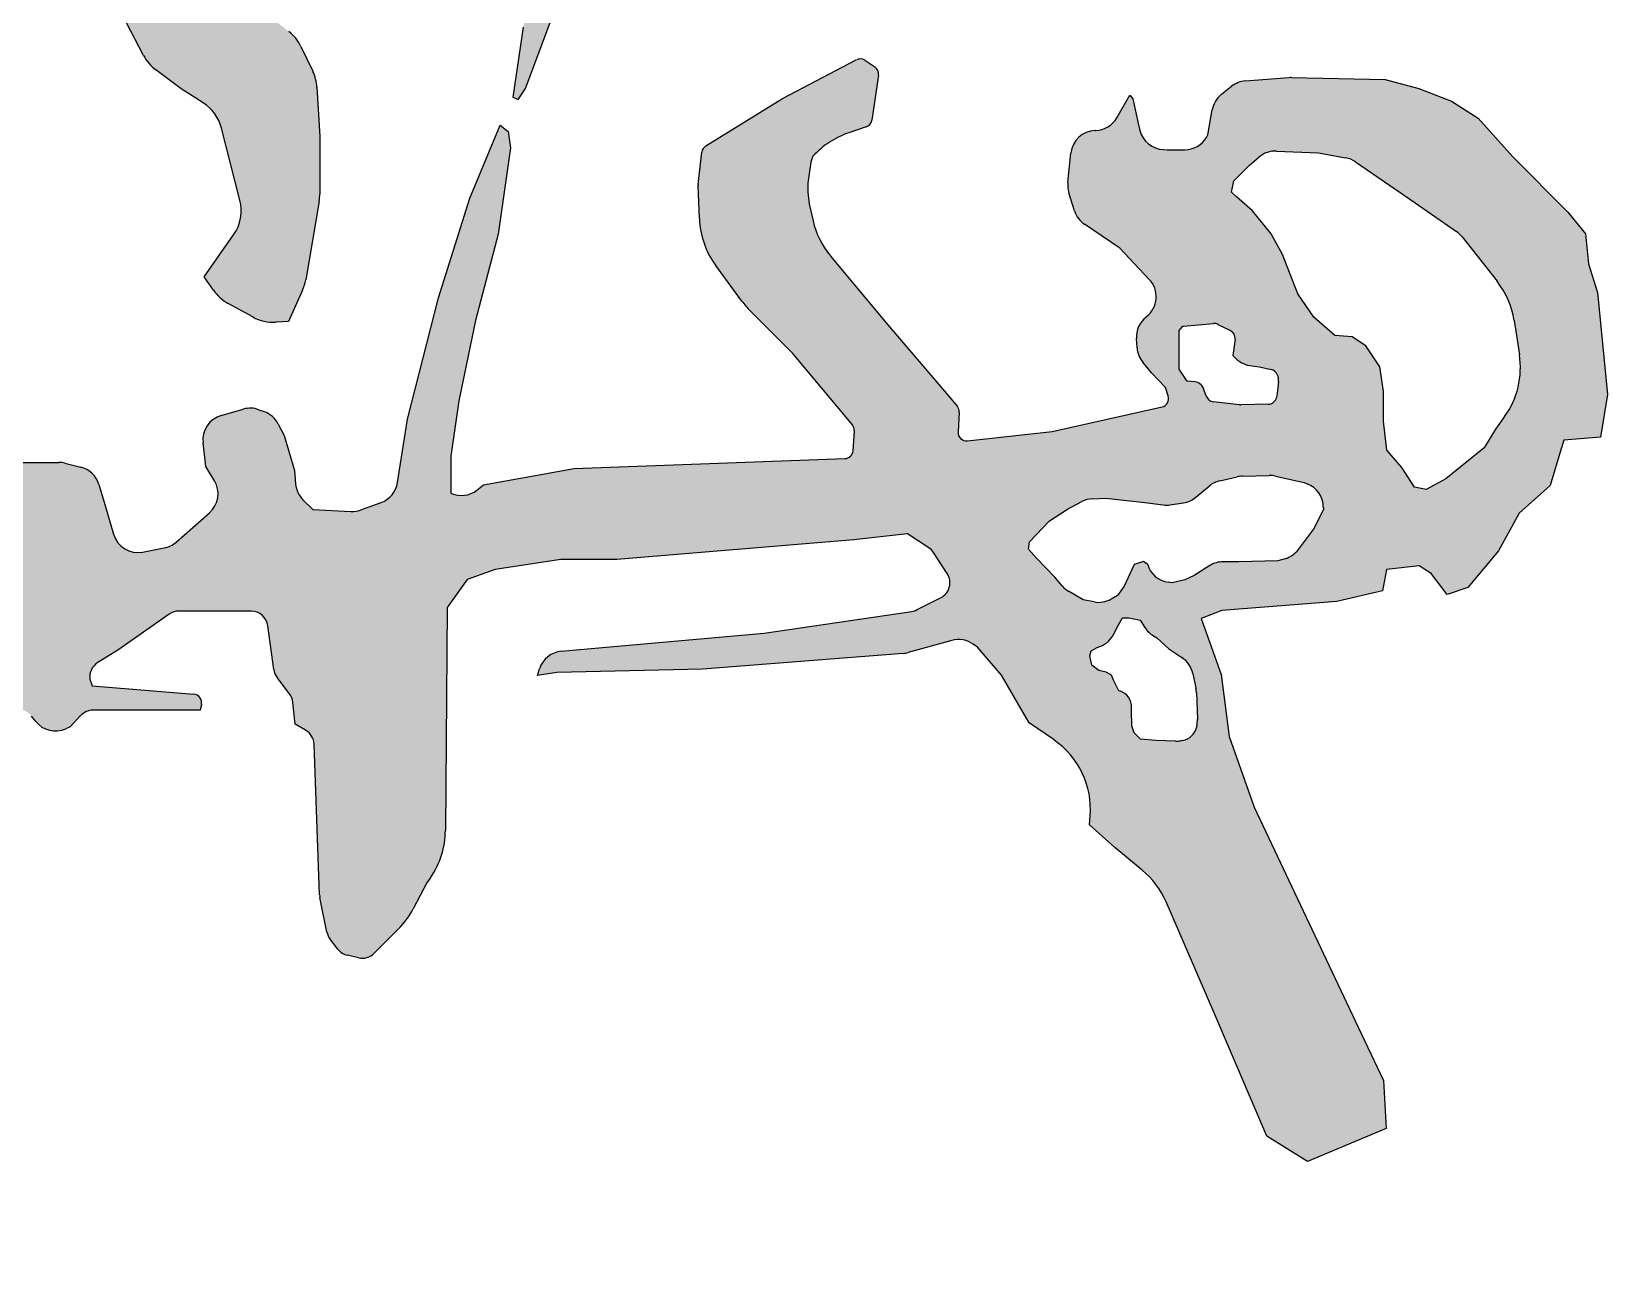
# Model space of a CAD drawing. Extents: x 1169373 to 1354985, y 649019 to 904199.
# Drawn here: x 1293236 to 1293632.9, y 812639.9 to 812951.9 of the extents above; entities that cross this region are included whole.
import ezdxf

# ---------------------------------------------------------------- set-up
doc = ezdxf.new("R2010")
doc.units = 0
doc.header["$LTSCALE"] = 1000
doc.header["$MEASUREMENT"] = 0
doc.layers.add('签名', color=7, linetype='Continuous')

msp = doc.modelspace()

# ---------------------------------------------------------------- hatches: boundary and pattern name
at = {"layer": '签名'}
h = msp.add_hatch(color=4, dxfattribs=at)
h.paths.add_polyline_path([(1293167.04, 813261.65), (1293180.58, 813259.83), (1293188.14, 813256.97), (1293194.39, 813253.59), (1293196.47, 813249.42), (1293197, 813244.48), (1293197.26, 813240.05), (1293197.26, 813239.01), (1293199.6, 813241.09), (1293202.99, 813246.3), (1293206.89, 813252.28), (1293205.33, 813259.05), (1293203.51, 813261.79, 0.161293), (1293192.97, 813270), (1293188.66, 813271.54), (1293171.99, 813276.49), (1293149.81, 813281.91, -0.055927), (1293145.37, 813283.54), (1293135.87, 813288.28, -0.036786), (1293133.19, 813289.88), (1293127.86, 813293.61, 0.116967), (1293118.75, 813297.22, 0.125161), (1293117.72, 813297.03), (1293112.24, 813294.52, 0.089225), (1293111.62, 813294.09, -0.045924), (1293111.92, 813294.34), (1293108.61, 813292.07, 0.195275), (1293107.73, 813290.74), (1293107.39, 813289.02, 0.293872), (1293108.23, 813286.88), (1293111.81, 813284.3), (1293115.46, 813283), (1293119.36, 813279.09), (1293120.69, 813269.79, 0.040442), (1293120.67, 813269.45, 0.74192), (1293124.56, 813268.27), (1293125.88, 813270.24), (1293131.61, 813272.06), (1293137.34, 813271.02), (1293141.77, 813267.9), (1293146.76, 813263.63, 0.146226), (1293147.87, 813263.14), (1293157.4, 813261.91)])
h.paths.add_polyline_path([(1293324.7, 813031.33, -0.224051), (1293328.66, 813023.18), (1293328.88, 813004.91, 0.252735), (1293333.77, 812996.09), (1293338.13, 812993.31), (1293342.3, 812993.72, 0.405395), (1293351.84, 813005.03), (1293351.11, 813015.51), (1293359.19, 813017.81), (1293361.5, 813018.97), (1293353.71, 813023.29), (1293352.27, 813029.06), (1293352.5, 813039.53, 0.116113), (1293351.49, 813044.29), (1293346.2, 813055.52, 0.062977), (1293344.77, 813057.77), (1293338.61, 813065.22, 0.230474), (1293330.14, 813069.06), (1293322.26, 813068.85), (1293319.75, 813068.19, 0.141943), (1293314.68, 813065.15), (1293307.85, 813057.82, 0.175293), (1293305.02, 813051.17), (1293304.94, 813049.82), (1293305.81, 813046.07), (1293306.39, 813046.07)])
h.paths.add_polyline_path([(1293307.91, 812937.89, 0.097987), (1293306.88, 812941.88), (1293303.88, 812948.13, 0.115547), (1293300.84, 812951.91), (1293289.5, 812960.76), (1293276.6, 812967), (1293270.46, 812967.11), (1293264.96, 812964.09), (1293259.97, 812954.11), (1293264.26, 812945.87, 0.112428), (1293267.31, 812942.28), (1293273.69, 812937.49), (1293279.29, 812933.93, -0.190711), (1293283.88, 812927.6), (1293288.53, 812909.45, -0.218827), (1293286.94, 812900.72), (1293279.52, 812890.13), (1293281.85, 812886.76, 0.115033), (1293285.42, 812883.52), (1293291.75, 812880.01, 0.14431), (1293297.61, 812878.7), (1293300.72, 812878.91), (1293304.31, 812886.79, 0.064737), (1293305.11, 812889.41), (1293308.47, 812909.19, 0.042109), (1293308.62, 812910.97), (1293308.62, 812925.44)])
h.paths.add_polyline_path([(1293208.71, 812684.93, 0.133698), (1293210.01, 812686.75), (1293212.31, 812692.9), (1293212.06, 812699.64), (1293212.06, 812702.21), (1293209.98, 812703.43), (1293205.33, 812703.67), (1293196.75, 812703.55), (1293192.8, 812703.93, -0.296761), (1293189.17, 812706.81), (1293188.3, 812709.43), (1293186.22, 812709.43), (1293184.28, 812706.44, -0.111035), (1293182.95, 812705.13), (1293180.21, 812703.43), (1293175.39, 812698.1, -0.159662), (1293173.09, 812696.78), (1293169.68, 812696.09), (1293161.1, 812696.82), (1293161.01, 812696.37), (1293160.81, 812692.26), (1293161.2, 812688.73), (1293164.14, 812685.6), (1293168.65, 812681.1), (1293171.2, 812681.29), (1293173.74, 812683.25), (1293175.9, 812682.47), (1293178.05, 812679.73), (1293178.84, 812675.42), (1293178.29, 812664.76, 0.22558), (1293179.68, 812661.39), (1293184.52, 812657.01), (1293186.68, 812657.4), (1293191.58, 812663.86), (1293197.3, 812669.01, 0.121444), (1293198.44, 812670.69), (1293201.17, 812678.05, -0.134274), (1293202.47, 812679.87)])
h = msp.add_hatch(color=4, dxfattribs=at)
h.paths.add_polyline_path([(1293404.86, 812921.55, -0.231178), (1293405.86, 812923.12), (1293425.18, 812935), (1293443.75, 812944.77, -0.274551), (1293445.91, 812944.66), (1293448.4, 812943, -0.290357), (1293449.33, 812940.92), (1293447.64, 812929.57, -0.282713), (1293446.21, 812927.86), (1293441.89, 812926.42, 0.12974), (1293432.82, 812920.48), (1293432.29, 812919.04), (1293431.57, 812913.69, 0.07073), (1293432.06, 812907.73), (1293432.85, 812904.26, 0.118418), (1293437.25, 812895.37), (1293452.12, 812877.55), (1293464.55, 812863.05), (1293469.19, 812857.49, -0.191696), (1293469.68, 812856), (1293469.37, 812851.08, 0.465128), (1293471.72, 812848.83), (1293493.04, 812851.15), (1293520.76, 812857.36, 0.44834), (1293522.3, 812860.13), (1293521.57, 812862.23), (1293518.08, 812865.97), (1293515.89, 812868.62, -0.157491), (1293514.45, 812872.26), (1293514.3, 812874.58, -0.24693), (1293516.72, 812880), (1293516.84, 812880.1, 0.440579), (1293517.53, 812889.48), (1293510.09, 812897.37), (1293501.22, 812903.35, -0.170294), (1293498.7, 812906.73), (1293497.27, 812911.31, -0.102372), (1293497.01, 812913.88), (1293497.79, 812921.27, -0.373734), (1293503.91, 812926.97), (1293504.04, 812926.98, 0.254103), (1293509.28, 812930.07), (1293512.66, 812935.85), (1293513.35, 812934.96), (1293514.81, 812928.44), (1293515.18, 812926.98, 0.331647), (1293521.08, 812922.16), (1293522.07, 812922.12), (1293526.45, 812922.12, 0.263355), (1293531.91, 812925.21), (1293532.3, 812925.86), (1293533.38, 812932.17, -0.184975), (1293535.71, 812936.1), (1293538.25, 812938.11, -0.149598), (1293541.73, 812939.46), (1293553, 812940.31), (1293576.94, 812939.81), (1293585.43, 812937.57), (1293593.66, 812934.33), (1293600.39, 812930.09), (1293609.12, 812920.37), (1293622.93, 812906.4), (1293627.42, 812900.92), (1293628.17, 812893.44), (1293630.41, 812886.21), (1293632.91, 812860.49), (1293631.17, 812849.77), (1293621.94, 812849.02), (1293620.44, 812844.04), (1293618.45, 812837.56), (1293610.71, 812830.58), (1293605.48, 812821.11), (1293597.74, 812811.89), (1293592.51, 812810.14), (1293588.52, 812815.38), (1293585.52, 812817.37), (1293577.29, 812816.38), (1293576.22, 812811.07), (1293564.74, 812808.33), (1293535.81, 812806.08), (1293530.57, 812804.09), (1293535.62, 812789.95), (1293537.62, 812774.4), (1293543.96, 812756.6), (1293570.12, 812701.12), (1293576.51, 812687.73), (1293577.14, 812675.61), (1293557.36, 812667.32), (1293547.15, 812673.7), (1293533.75, 812704.95), (1293521.74, 812732.75, 0.119239), (1293515.74, 812740.74), (1293508.86, 812746.4), (1293502.47, 812752.14), (1293502.65, 812754.36, 0.267055), (1293493.54, 812773.48), (1293487.3, 812777.79), (1293480.28, 812789.83), (1293474.25, 812796.85), (1293473.21, 812797.59, 0.225942), (1293467.81, 812798.55), (1293456.77, 812795.51, -0.047725), (1293455.57, 812795.3), (1293404.98, 812791.33), (1293368.31, 812790.47), (1293363.42, 812789.73), (1293363.95, 812791.4, -0.302854), (1293369.46, 812795.83), (1293420.54, 812800.36), (1293457.18, 812805.73, 0.079622), (1293459.1, 812806.33), (1293464.97, 812809.27, 0.447831), (1293466.64, 812815.39), (1293463.18, 812820.69, 0.101957), (1293461.98, 812821.91), (1293456.68, 812825.44), (1293443.13, 812823.93), (1293383.4, 812818.92), (1293369.34, 812818.92), (1293352.78, 812816.41), (1293345.75, 812813.9), (1293340.73, 812806.88), (1293340.28, 812750.73, -0.1506), (1293336.5, 812738.8), (1293335.71, 812737.66), (1293332.19, 812730.98, -0.07539), (1293328.41, 812725.86), (1293322.31, 812719.77, -0.258442), (1293318.36, 812718.63), (1293315.59, 812719.27, -0.172364), (1293313.2, 812720.8), (1293311.23, 812723.33, -0.116492), (1293310.41, 812725.1), (1293308.6, 812734.15), (1293307.18, 812772.44, 0.257654), (1293305.07, 812775.96), (1293302.46, 812777.46), (1293301.88, 812782.96, 0.137932), (1293301.03, 812785.1), (1293297.87, 812789.23, -0.130882), (1293297.03, 812791.25), (1293295.56, 812802.27, 0.375873), (1293291.35, 812805.95), (1293273.18, 812805.95, 0.153785), (1293270.74, 812805.19), (1293257.76, 812796.11), (1293252.73, 812793, 0.298099), (1293250.76, 812788.78), (1293251.35, 812787.15), (1293276.93, 812785.03, -0.449386), (1293278.83, 812782.49), (1293278.53, 812780.98), (1293251.53, 812780.98, 0.210128), (1293248.4, 812779.61), (1293245.79, 812776.76), (1293244.66, 812776.27, -0.340919), (1293237.11, 812778.16), (1293236.04, 812779.51, 0.210758), (1293233.01, 812781.12), (1293227.7, 812781.49, -0.201903), (1293223.29, 812783.73), (1293219.57, 812788.13, -0.259318), (1293218.37, 812794.2), (1293218.94, 812795.99, -0.264412), (1293226.69, 812803.08), (1293233.12, 812804.55), (1293233.63, 812805.7, 0.42547), (1293232.48, 812808.53), (1293229.93, 812809.55, 0.080244), (1293225.35, 812810.19), (1293215.17, 812809.82), (1293155.91, 812809.14), (1293109.45, 812805.27), (1293088.53, 812803.94, 0.145884), (1293086.26, 812803.1), (1293056.21, 812780.6), (1293031.57, 812764.07), (1293001.3, 812741.21), (1292961.52, 812714.12), (1292949.33, 812704.72, 0.151784), (1292947.16, 812701.63), (1292946.04, 812698.14), (1292946.04, 812695.29, 0.121298), (1292946.77, 812692.33), (1292948.59, 812690.23), (1292952.19, 812689.31), (1292955.97, 812689.39, 0.108689), (1292964.83, 812691.56), (1292970.82, 812694.49), (1293014.47, 812714.52), (1293067.06, 812738.59), (1293111.79, 812756.76), (1293130.47, 812760.69), (1293158.49, 812762.17), (1293165.25, 812761.81, -0.148728), (1293169.9, 812760.12), (1293174.09, 812756.98, -0.11645), (1293176.59, 812753.99), (1293179.63, 812747.92), (1293170.12, 812746.46, 0.187953), (1293164.78, 812743.37), (1293154.18, 812730.14, 0.102525), (1293152.62, 812727.07), (1293150.13, 812717.96), (1293138.87, 812717.96, 0.144191), (1293134.27, 812716.6), (1293082.3, 812683.09), (1293033.1, 812654.17, 0.063491), (1293031.4, 812652.85), (1293022.32, 812643.79, -0.080592), (1293020.11, 812642.2), (1293017.28, 812640.78, -0.178905), (1293011.42, 812640.14), (1293009.22, 812643.71), (1293006.85, 812650.73, -0.27945), (1293008.63, 812659.36), (1293011.52, 812662.46), (1293025.06, 812666.52, 0.073381), (1293027.31, 812667.57), (1293093.11, 812711.08), (1293116.25, 812727.13, 0.06755), (1293117.94, 812728.67), (1293121.43, 812732.86), (1293121.64, 812734.02, 0.305341), (1293114.95, 812737.31), (1293112.28, 812737.12), (1293068.04, 812717.47), (1292990.27, 812684.02), (1292967.79, 812675.48, -0.052637), (1292963.48, 812674.34), (1292950.36, 812672.33, -0.090596), (1292942.73, 812672.54), (1292933.86, 812674.42, -0.085038), (1292927.2, 812677.07), (1292923.49, 812679.34, -0.181064), (1292920.74, 812682.85), (1292919.08, 812688.08, -0.147202), (1292919.03, 812691.75), (1292921.07, 812698.87, -0.109427), (1292922.38, 812701.29), (1292933.83, 812714.5, -0.048018), (1292934.72, 812715.34), (1292970.61, 812743.45), (1293001.58, 812764.57), (1293011.2, 812772.17, 0.298156), (1293012.67, 812776.59), (1293010.92, 812783.23), (1293007.48, 812787.16), (1292995.68, 812788.14), (1292863.82, 812771.96), (1292790.96, 812764.09), (1292630.96, 812751.05, -0.291644), (1292626.92, 812753.18), (1292615.97, 812772.44), (1292615.97, 812774.02, -0.383842), (1292619.77, 812778.24), (1292643.99, 812780.79), (1292830.29, 812789.14), (1292958.21, 812802.94), (1293003.92, 812806.37), (1293005.75, 812811.31), (1293004.37, 812829.91), (1292996.29, 812854.1), (1292988.87, 812863.37), (1292978.44, 812877.09, -0.101619), (1292976.59, 812880.94), (1292975.22, 812886.43, -0.109256), (1292975.09, 812891.02), (1292976.51, 812898.42, -0.280752), (1292983.95, 812906.6), (1292985.63, 812907.09, -0.126758), (1292990.92, 812907.27), (1292996.1, 812906.12, -0.15474), (1293001.65, 812902.9), (1293010.58, 812893.09, -0.081557), (1293012.45, 812890.2), (1293015.28, 812883.75, -0.093443), (1293016.16, 812879.91), (1293016.7, 812866.46), (1293021.03, 812841.13), (1293027.37, 812815.76, 0.390931), (1293032.19, 812812.6), (1293051.33, 812815.79), (1293066.7, 812823.75, 0.171134), (1293068.63, 812825.81), (1293074.83, 812839.89), (1293093.39, 812868.32), (1293102.21, 812885.96, 0.116513), (1293102.66, 812887.86), (1293102.66, 812900.77, 0.107138), (1293102.28, 812902.53), (1293100.56, 812906.31, 0.523435), (1293093.69, 812907.55), (1293086.69, 812900.56, -0.18265), (1293083.95, 812899.32), (1293075.62, 812898.8, -0.340063), (1293071.32, 812901.7), (1293070.13, 812905.27, 0.294066), (1293066.55, 812908.15), (1293063.26, 812908.5, 0.133568), (1293052.26, 812906.71), (1293050.71, 812906.01), (1293041.3, 812900.79, 0.220074), (1293039.2, 812897.91), (1293037.24, 812888.15, -0.080659), (1293036.77, 812886.87), (1293029.69, 812874.5), (1293027.99, 812875.85, -0.201849), (1293026.42, 812878.75), (1293024.23, 812900.61, -0.240558), (1293024.93, 812902.41), (1293034.54, 812910.94, 0.21433), (1293035.25, 812912.53), (1293035.25, 812915.22, 0.280337), (1293034.1, 812917.11), (1293000.62, 812934.44), (1292977.01, 812948.82, 0.156534), (1292973.22, 812949.74), (1292963.52, 812949.02, -0.46076), (1292958.98, 812953.6), (1292960.06, 812966.79, -0.064651), (1292962.36, 812977.49), (1292969.21, 813003.72), (1292978.95, 813041.15), (1292990.42, 813086.26), (1292992.67, 813097.93), (1292979.63, 813096.63, -0.064936), (1292968.64, 813096.96), (1292958.35, 813098.62, -0.080775), (1292951.88, 813100.77), (1292947.16, 813103.24, -0.135752), (1292938.89, 813110.98), (1292938.65, 813111.37, -0.154043), (1292935.57, 813123.78), (1292935.7, 813125.79, -0.136703), (1292936.45, 813127.95), (1292941.34, 813135.01), (1292942.49, 813135.3, -0.279334), (1292946.71, 813134.02), (1292955.69, 813124.01), (1292968.46, 813117.84), (1292980.98, 813115.33, 0.141167), (1292992.7, 813116.31), (1292995.14, 813118.06), (1292998.04, 813122.24, 0.122029), (1292998.49, 813124.24), (1292997.82, 813154.99, 0.13949), (1292994.4, 813166.1), (1292989.88, 813173.06), (1292986.51, 813176.63, 0.109197), (1292978.93, 813181.79), (1292973, 813184.17, -0.674227), (1292976.79, 813204.14), (1292983.53, 813203.83, -0.092395), (1292993.03, 813200.74), (1293000.14, 813196.72, -0.067551), (1293004.69, 813193.26), (1293014.59, 813183.36), (1293015.05, 813182.74, -0.157847), (1293019.17, 813170.31), (1293019.51, 813120.44, 0.507739), (1293022.29, 813118.44), (1293039.71, 813124.12), (1293079.23, 813134.41), (1293082.74, 813135.73, 0.285141), (1293096.4, 813153.49), (1293096.68, 813156.27), (1293090.31, 813169), (1293090.14, 813171.85, -0.404917), (1293095.93, 813178.57), (1293100.69, 813179, -0.059906), (1293102.21, 813178.96), (1293109.18, 813177.91, -0.217925), (1293113.62, 813175.01), (1293117.55, 813168.81, -0.127757), (1293118.52, 813165.75), (1293118.96, 813157.87), (1293119.21, 813155.97, 0.45192), (1293127.17, 813150.66), (1293139.29, 813153.89, 0.061267), (1293144.1, 813155.83), (1293152.78, 813160.63, -0.126968), (1293163.06, 813163.28), (1293195.94, 813163.28, 0.329734), (1293197.98, 813164.79), (1293202.05, 813178.09), (1293207.05, 813164.25, 0.229531), (1293208.37, 813162.96), (1293210.53, 813162.24, -0.382276), (1293211.94, 813159.78), (1293210.06, 813151, -0.203047), (1293209.11, 813149.64), (1293203.28, 813146), (1293192.16, 813139.83), (1293176.52, 813134.48), (1293154.7, 813130.37), (1293143.99, 813130.37), (1293134.88, 813130.69, 0.112418), (1293130.25, 813129.81), (1293127.3, 813128.52, 0.326044), (1293126.03, 813126.36), (1293127.91, 813108), (1293126.68, 813100.19), (1293123.78, 813095.45, 0.328096), (1293124.21, 813090.43), (1293127.91, 813086.2), (1293137.35, 813051.99, 0.053255), (1293137.68, 813051.15), (1293152.62, 813022.6), (1293164.47, 813003.51), (1293174.55, 812987.77, 0.098742), (1293175.71, 812986.58), (1293190.16, 812976.53), (1293212.76, 812956, 0.218816), (1293216.14, 812954.93), (1293217.76, 812955.13, -0.291918), (1293221.89, 812953.17), (1293223.01, 812951.38, -0.158896), (1293223.65, 812948.82), (1293223.09, 812940.99), (1293228.36, 812942.97), (1293217.82, 812931.78), (1293217.38, 812929.12, -0.240188), (1293211.64, 812921.36), (1293207.67, 812920.85), (1293188.43, 812920.85), (1293160.26, 812918.54), (1293144.1, 812918.08), (1293137.63, 812916.23), (1293136.23, 812904.58), (1293127.92, 812889.36), (1293117.3, 812876.43), (1293114.06, 812870.44), (1293108.64, 812858.43, -0.059303), (1293106.04, 812854.13), (1293097.2, 812842.77, 0.096023), (1293093.53, 812835.56), (1293091.9, 812829.83), (1293094.2, 812826.6), (1293100.67, 812825.21), (1293143.03, 812831.27), (1293162.74, 812833.01, 0.368288), (1293168.54, 812838.9), (1293168.6, 812839.84, -0.287337), (1293172.6, 812845.3), (1293174.71, 812846.15, -0.1299), (1293177.95, 812846.54), (1293197.08, 812843.92), (1293215.73, 812843.4), (1293242.91, 812843.4, -0.061275), (1293244.46, 812843.21), (1293248.45, 812842.21, -0.265952), (1293253.02, 812837.83), (1293254.58, 812832.53), (1293256.71, 812825.28, 0.385739), (1293264.02, 812820.82), (1293269.44, 812821.85, 0.134429), (1293272.46, 812823.33), (1293280.85, 812830.73, 0.361907), (1293282.1, 812838.79), (1293279.96, 812842.36), (1293279.25, 812848.35, -0.367837), (1293283.83, 812855.23), (1293289.37, 812856.81, -0.157947), (1293293.3, 812856.67), (1293294.67, 812856.17, -0.191883), (1293298.19, 812853.03), (1293299.64, 812850.13), (1293302.23, 812841.33), (1293302.54, 812837.93, 0.175535), (1293304.39, 812834), (1293306.9, 812831.49), (1293316.48, 812831.04, 0.100406), (1293318.99, 812831.42), (1293324.11, 812833.31, 0.271742), (1293328.2, 812838.29), (1293330.73, 812854.27), (1293338.5, 812884.81), (1293346.43, 812909.94), (1293354.04, 812928.29), (1293356.11, 812926.73), (1293356.63, 812922.59), (1293353.52, 812900.85), (1293347.82, 812879.11), (1293343.68, 812858.93), (1293341.6, 812844.95), (1293341.6, 812835.64, 0.280775), (1293348.2, 812836.39), (1293349.89, 812837.7), (1293372.68, 812841.84), (1293440.88, 812844.35, 0.384258), (1293442.92, 812846.33), (1293443.25, 812851.34, 0.192772), (1293442.76, 812852.84), (1293427.77, 812870.82), (1293417, 812881.58, -0.038185), (1293414.89, 812884.03), (1293408.34, 812892.97, -0.150784), (1293404.23, 812904.8), (1293403.94, 812913.26)])
h.paths.add_polyline_path([(1293098.52, 813118.13), (1293100.02, 813111.21), (1293098.91, 813084.5), (1293091.21, 813039.88), (1293080.43, 812999.1), (1293065.8, 812957.56), (1293052.71, 812937.56), (1293035, 812946.79), (1293016.53, 812955.25), (1292984.97, 812968.96, -0.411776), (1292982.75, 812974.52), (1292991.89, 812996.03), (1293000.36, 813022.19), (1293010.37, 813060.65), (1293014.99, 813082.96), (1293020.37, 813096.04), (1293026, 813097.98), (1293045.86, 813101.89), (1293064.52, 813109.71), (1293081.07, 813115.12), (1293094.61, 813118.73)], flags=16)
h.paths.add_polyline_path([(1293119.04, 813069.04), (1293120.9, 813068.51), (1293124.62, 813061.88), (1293127.54, 813046.23), (1293139.22, 813019.43), (1293155.54, 812984.83, 0.039662), (1293156.38, 812983.37), (1293167.32, 812967.36), (1293177.4, 812949.32), (1293182.45, 812940.56), (1293180.59, 812938.71), (1293163.86, 812937.91), (1293143.51, 812935.74), (1293104.3, 812938.92, 0.081589), (1293102.92, 812938.8), (1293090.3, 812935.65, 0.183834), (1293087.82, 812933.92), (1293086.31, 812931.7, -0.12786), (1293082.28, 812928.19), (1293076.79, 812925.44), (1293071.48, 812927.3), (1293070.79, 812931.81), (1293071.33, 812938.28), (1293078.34, 812953.39), (1293088.6, 812972.81), (1293098.32, 812994.93), (1293107.5, 813018.66), (1293113.98, 813045.1), (1293115.6, 813066.68), (1293116.65, 813068.77)], flags=16)
h.paths.add_polyline_path([(1293538.78, 812914.33), (1293542.66, 812918.14), (1293545.11, 812920.26, -0.191823), (1293549.57, 812921.81), (1293560.15, 812921.34), (1293566.95, 812920.13, -0.10674), (1293569.44, 812919.11), (1293582.3, 812910.28), (1293594.92, 812901.5, -0.07439), (1293596.29, 812900.21), (1293605.1, 812889, -0.129106), (1293609.4, 812879.1), (1293610.72, 812870.51, -0.195793), (1293607.01, 812854.92), (1293604.74, 812851.74), (1293601.82, 812847.08), (1293592.2, 812839.22), (1293587.25, 812836.6), (1293584.34, 812837.18), (1293581.13, 812842.13), (1293577.34, 812846.5), (1293576.47, 812853.78), (1293576.47, 812861.35), (1293575.59, 812867.47), (1293572.1, 812872.71), (1293568.6, 812875.04), (1293564.23, 812875.33), (1293558.98, 812879.99), (1293554.9, 812885.82), (1293551.11, 812895.72), (1293548.2, 812900.96), (1293543.54, 812906.78), (1293539.46, 812910.28), (1293538.24, 812911.44)], flags=16)
h.paths.add_polyline_path([(1293525.07, 812876.62), (1293525.97, 812877.7), (1293526.15, 812877.7), (1293534.27, 812878.42), (1293537.96, 812876.57, -0.319194), (1293539.12, 812874.4), (1293538.59, 812870.31), (1293539.06, 812869.8, 0.170609), (1293542.79, 812867.81), (1293545.26, 812867.43), (1293548.2, 812866.79, -0.270894), (1293549.78, 812865.34), (1293550.13, 812864.18), (1293549.77, 812860.76), (1293549.56, 812859.73, -0.35173), (1293547.53, 812858.02), (1293540.4, 812857.88), (1293533.64, 812858.68, -0.28734), (1293531.88, 812860.09), (1293531.21, 812862.02, 0.155831), (1293530.43, 812863.05, 0.184917), (1293529.05, 812863.69), (1293527.05, 812863.82), (1293525.07, 812866.89), (1293525.07, 812872.11)], flags=16)
h.paths.add_polyline_path([(1293487.32, 812823.41), (1293492.36, 812828.68), (1293496.94, 812831.65), (1293500.51, 812833.52, -0.109091), (1293503.16, 812834.24), (1293506.57, 812834.4), (1293516.43, 812833.26), (1293521.05, 812832.68, 0.069308), (1293522.81, 812832.71), (1293526.14, 812833.22, 0.13629), (1293529.25, 812834.62), (1293532.63, 812837.44, -0.117467), (1293535.28, 812838.75), (1293539.65, 812839.76, -0.049761), (1293540.9, 812839.92), (1293547.71, 812840.11, -0.063156), (1293549.31, 812839.95), (1293556.54, 812838.3), (1293557.25, 812838.03, -0.311276), (1293561.36, 812832.07), (1293561.36, 812831.65), (1293559.06, 812826.85), (1293555.06, 812821.46, -0.162986), (1293551.74, 812819.14), (1293549.89, 812818.6), (1293540.04, 812818.37), (1293536.13, 812818.37, 0.140475), (1293532.76, 812817.4), (1293528.81, 812814.93), (1293526.51, 812813.79), (1293523.3, 812813.1), (1293522.32, 812813.23, -0.312011), (1293517.13, 812817.69), (1293516.08, 812818.44), (1293513.68, 812817.68), (1293511.16, 812812.19), (1293509.55, 812809.9), (1293507.89, 812808.96, -0.174687), (1293503.62, 812808.25), (1293500.84, 812808.75), (1293497.16, 812810.96, -0.082204), (1293495.57, 812812.3), (1293493.74, 812814.48), (1293489.15, 812819.29), (1293487.09, 812821.58)], flags=16)
h.paths.add_polyline_path([(1293502.89, 812795.96), (1293504.44, 812796.8, 0.21493), (1293508.53, 812800.06), (1293509.78, 812802.5), (1293510.77, 812804.28), (1293512.46, 812804.28), (1293515.25, 812803.69), (1293516.41, 812801.83, 0.120194), (1293518.57, 812799.72), (1293519.42, 812799.22), (1293522.41, 812796.43), (1293525.74, 812794.25, -0.198061), (1293528.48, 812790.23), (1293529.37, 812786), (1293529.64, 812778.68, -0.06461), (1293529.48, 812777.05), (1293529.39, 812776.64, -0.302829), (1293525.98, 812773.39), (1293525.45, 812773.3, -0.052243), (1293524.13, 812773.21), (1293519.22, 812773.38), (1293515.35, 812773.68), (1293513.76, 812775.27), (1293513.16, 812777.06), (1293513.05, 812781.26, 0.37754), (1293509.88, 812785.89), (1293508.49, 812788.59), (1293507.99, 812789.78), (1293506.7, 812790.57), (1293504.81, 812790.97), (1293503.02, 812792.36), (1293502.52, 812794.65)], flags=16)
msp.add_hatch(color=4, dxfattribs=at).paths.add_polyline_path([(1293450.56, 813186.25), (1293411.47, 813107.45), (1293383.57, 813037.27), (1293368.82, 812990.14), (1293359.85, 812953.02), (1293357.29, 812935.41), (1293358.57, 812934.77), (1293360.48, 812937.57), (1293380.6, 812991.97), (1293405.26, 813054.04), (1293430.4, 813108.56), (1293458.26, 813165.15), (1293463.74, 813168.34), (1293466.03, 813162.41), (1293464.2, 813131.38), (1293464.2, 813107.19), (1293467.4, 813085.28), (1293482.47, 813058.35), (1293497.09, 813038.27), (1293508.96, 813021.38), (1293512.62, 813011.34), (1293511.7, 813001.3), (1293506.22, 812983.96), (1293501.83, 812979), (1293492.87, 812976.12), (1293487.1, 812969.08), (1293488.06, 812964.92), (1293498.65, 812960.71), (1293506.34, 812960.07), (1293515.62, 812968.72), (1293527.15, 812983.44), (1293532.92, 813003.28), (1293531, 813021.84), (1293524.27, 813037.52), (1293510.18, 813057.04), (1293497.05, 813075.61), (1293487.73, 813105.18), (1293488.37, 813130.78), (1293488.99, 813172.81), (1293487.71, 813196.17), (1293482.27, 813202.9), (1293471.38, 813206.74), (1293459.85, 813204.18)])

# ---------------------------------------------------------------- linework, layer by layer
at = {"layer": '签名', "color": 4}
for p, q in [((1293360.48, 812937.57, -1062.25), (1293380.6, 812991.97, -1062.25)), ((1293264.26, 812945.87, -1062.25), (1293259.97, 812954.11, -1062.25)), ((1293359.85, 812953.02, -1062.25), (1293357.29, 812935.41, -1062.25)), ((1293303.88, 812948.13, -1062.25), (1293306.88, 812941.88, -1062.25)), ((1293273.69, 812937.49, -1062.25), (1293267.31, 812942.28, -1062.25)), ((1293425.18, 812935, -1062.25), (1293443.75, 812944.77, -1062.25)), ((1293445.91, 812944.66, -1062.25), (1293448.4, 812943, -1062.25)), ((1293279.29, 812933.93, -1062.25), (1293273.69, 812937.49, -1062.25)), ((1293307.91, 812937.89, -1062.25), (1293308.62, 812925.44, -1062.25)), ((1293358.57, 812934.77, -1062.25), (1293360.48, 812937.57, -1062.25)), ((1293449.33, 812940.92, -1062.25), (1293447.64, 812929.57, -1062.25)), ((1293535.71, 812936.1, -1062.25), (1293538.25, 812938.11, -1062.25)), ((1293541.73, 812939.46, -1062.25), (1293552.69, 812940.29, -1062.25)), ((1293553.31, 812940.31, -1062.25), (1293576.94, 812939.81, -1062.25)), ((1293576.94, 812939.81, -1062.25), (1293585.43, 812937.57, -1062.25)), ((1293585.43, 812937.57, -1062.25), (1293593.66, 812934.33, -1062.25)), ((1293357.29, 812935.41, -1062.25), (1293358.57, 812934.77, -1062.25)), ((1293405.86, 812923.12, -1062.25), (1293425.18, 812935, -1062.25)), ((1293509.36, 812930.2, -1062.25), (1293512.66, 812935.85, -1062.25)), ((1293512.66, 812935.85, -1062.25), (1293513.35, 812934.96, -1062.25)), ((1293513.35, 812934.96, -1062.25), (1293514.81, 812928.44, -1062.25)), ((1293593.66, 812934.33, -1062.25), (1293600.39, 812930.09, -1062.25)), ((1293532.3, 812925.86, -1062.25), (1293533.38, 812932.17, -1062.25)), ((1293600.39, 812930.09, -1062.25), (1293609.12, 812920.37, -1062.25)), ((1293288.53, 812909.45, -1062.25), (1293283.88, 812927.6, -1062.25)), ((1293346.43, 812909.94, -1062.25), (1293354.04, 812928.29, -1062.25)), ((1293354.04, 812928.29, -1062.25), (1293356.11, 812926.73, -1062.25)), ((1293356.11, 812926.73, -1062.25), (1293356.63, 812922.59, -1062.25)), ((1293446.21, 812927.86, -1062.25), (1293441.89, 812926.42, -1062.25)), ((1293503.91, 812926.97, -1062.25), (1293504.04, 812926.98, -1062.25)), ((1293514.81, 812928.44, -1062.25), (1293515.18, 812926.98, -1062.25)), ((1293531.91, 812925.21, -1062.25), (1293532.3, 812925.86, -1062.25)), ((1293308.62, 812925.44, -1062.25), (1293308.62, 812910.97, -1062.25)), ((1293356.63, 812922.59, -1062.25), (1293353.52, 812900.85, -1062.25)), ((1293521.08, 812922.16, -1062.25), (1293522.07, 812922.12, -1062.25)), ((1293522.07, 812922.12, -1062.25), (1293526.45, 812922.12, -1062.25)), ((1293549.57, 812921.81, -1062.25), (1293560.15, 812921.34, -1062.25)), ((1293403.96, 812913.42, -1062.25), (1293404.86, 812921.55, -1062.25)), ((1293432.29, 812919.04, -1062.25), (1293431.57, 812913.69, -1062.25)), ((1293432.82, 812920.48, -1062.25), (1293432.29, 812919.04, -1062.25)), ((1293497.01, 812913.88, -1062.25), (1293497.79, 812921.27, -1062.25)), ((1293538.78, 812914.33, -1062.25), (1293542.66, 812918.14, -1062.25)), ((1293542.66, 812918.14, -1062.25), (1293545.11, 812920.26, -1062.25)), ((1293560.15, 812921.34, -1062.25), (1293566.95, 812920.13, -1062.25)), ((1293569.44, 812919.11, -1062.25), (1293582.3, 812910.28, -1062.25)), ((1293609.12, 812920.37, -1062.25), (1293622.93, 812906.4, -1062.25)), ((1293538.24, 812911.44, -1062.25), (1293538.78, 812914.33, -1062.25)), ((1293338.5, 812884.81, -1062.25), (1293346.43, 812909.94, -1062.25)), ((1293346.43, 812909.94, -1062.25), (1293346.43, 812909.94, -1062.25)), ((1293404.23, 812904.8, -1062.25), (1293403.95, 812913.11, -1062.25)), ((1293498.7, 812906.73, -1062.25), (1293497.27, 812911.31, -1062.25)), ((1293539.46, 812910.28, -1062.25), (1293538.24, 812911.44, -1062.25)), ((1293543.54, 812906.78, -1062.25), (1293539.46, 812910.28, -1062.25)), ((1293582.3, 812910.28, -1062.25), (1293594.92, 812901.5, -1062.25)), ((1293308.47, 812909.19, -1062.25), (1293305.11, 812889.41, -1062.25)), ((1293432.06, 812907.73, -1062.25), (1293432.85, 812904.26, -1062.25)), ((1293548.2, 812900.96, -1062.25), (1293543.54, 812906.78, -1062.25)), ((1293622.93, 812906.4, -1062.25), (1293627.42, 812900.92, -1062.25)), ((1293510.09, 812897.37, -1062.25), (1293501.22, 812903.35, -1062.25)), ((1293279.52, 812890.13, -1062.25), (1293286.94, 812900.72, -1062.25)), ((1293353.52, 812900.85, -1062.25), (1293347.82, 812879.11, -1062.25)), ((1293551.11, 812895.72, -1062.25), (1293548.2, 812900.96, -1062.25)), ((1293596.29, 812900.21, -1062.25), (1293605.1, 812889, -1062.25)), ((1293627.42, 812900.92, -1062.25), (1293628.17, 812893.44, -1062.25)), ((1293437.25, 812895.37, -1062.25), (1293452.12, 812877.55, -1062.25)), ((1293517.53, 812889.48, -1062.25), (1293510.09, 812897.37, -1062.25)), ((1293554.9, 812885.82, -1062.25), (1293551.11, 812895.72, -1062.25)), ((1293281.85, 812886.76, -1062.25), (1293279.52, 812890.13, -1062.25)), ((1293414.89, 812884.03, -1062.25), (1293408.34, 812892.97, -1062.25)), ((1293628.17, 812893.44, -1062.25), (1293630.41, 812886.21, -1062.25)), ((1293304.31, 812886.79, -1062.25), (1293300.72, 812878.91, -1062.25)), ((1293630.41, 812886.21, -1062.25), (1293632.91, 812860.49, -1062.25)), ((1293291.75, 812880.01, -1062.25), (1293285.42, 812883.52, -1062.25)), ((1293330.73, 812854.27, -1062.25), (1293338.5, 812884.81, -1062.25)), ((1293558.98, 812879.99, -1062.25), (1293554.9, 812885.82, -1062.25)), ((1293300.72, 812878.91, -1062.25), (1293297.61, 812878.7, -1062.25)), ((1293347.82, 812879.11, -1062.25), (1293343.68, 812858.93, -1062.25)), ((1293427.77, 812870.82, -1062.25), (1293417, 812881.58, -1062.25)), ((1293516.72, 812880, -1062.25), (1293516.84, 812880.1, -1062.25)), ((1293526.15, 812877.7, -1062.25), (1293533.67, 812878.36, -1062.25)), ((1293534.8, 812878.15, -1062.25), (1293537.96, 812876.57, -1062.25)), ((1293564.23, 812875.33, -1062.25), (1293558.98, 812879.99, -1062.25)), ((1293609.4, 812879.1, -1062.25), (1293610.72, 812870.51, -1062.25)), ((1293452.12, 812877.55, -1062.25), (1293464.55, 812863.05, -1062.25)), ((1293514.45, 812872.26, -1062.25), (1293514.3, 812874.58, -1062.25)), ((1293525.07, 812876.62, -1062.25), (1293525.97, 812877.7, -1062.25)), ((1293525.07, 812872.11, -1062.25), (1293525.07, 812876.62, -1062.25)), ((1293525.97, 812877.7, -1062.25), (1293526.15, 812877.7, -1062.25)), ((1293539.12, 812874.4, -1062.25), (1293538.59, 812870.31, -1062.25)), ((1293568.6, 812875.04, -1062.25), (1293564.23, 812875.33, -1062.25)), ((1293572.1, 812872.71, -1062.25), (1293568.6, 812875.04, -1062.25)), ((1293442.76, 812852.84, -1062.25), (1293427.77, 812870.82, -1062.25)), ((1293525.07, 812866.89, -1062.25), (1293525.07, 812872.11, -1062.25)), ((1293538.59, 812870.31, -1062.25), (1293539.06, 812869.8, -1062.25)), ((1293575.59, 812867.47, -1062.25), (1293572.1, 812872.71, -1062.25)), ((1293518.08, 812865.97, -1062.25), (1293515.89, 812868.62, -1062.25)), ((1293527.05, 812863.82, -1062.25), (1293525.07, 812866.89, -1062.25)), ((1293542.79, 812867.81, -1062.25), (1293545.26, 812867.43, -1062.25)), ((1293545.26, 812867.43, -1062.25), (1293548.2, 812866.79, -1062.25)), ((1293576.47, 812861.35, -1062.25), (1293575.59, 812867.47, -1062.25)), ((1293464.55, 812863.05, -1062.25), (1293469.19, 812857.49, -1062.25)), ((1293521.57, 812862.23, -1062.25), (1293518.08, 812865.97, -1062.25)), ((1293522.3, 812860.13, -1062.25), (1293521.57, 812862.23, -1062.25)), ((1293529.05, 812863.69, -1062.25), (1293527.05, 812863.82, -1062.25)), ((1293530.58, 812862.94, -1062.25), (1293530.29, 812863.19, -1062.25)), ((1293550.09, 812863.75, -1062.25), (1293549.77, 812860.76, -1062.25)), ((1293549.78, 812865.34, -1062.25), (1293550, 812864.6, -1062.25)), ((1293343.68, 812858.93, -1062.25), (1293341.6, 812844.95, -1062.25)), ((1293531.88, 812860.09, -1062.25), (1293531.21, 812862.02, -1062.25)), ((1293540.25, 812857.9, -1062.25), (1293533.64, 812858.68, -1062.25)), ((1293549.77, 812860.76, -1062.25), (1293549.56, 812859.73, -1062.25)), ((1293576.47, 812853.78, -1062.25), (1293576.47, 812861.35, -1062.25)), ((1293632.91, 812860.49, -1062.25), (1293631.17, 812849.77, -1062.25)), ((1293283.83, 812855.23, -1062.25), (1293289.37, 812856.81, -1062.25)), ((1293293.3, 812856.67, -1062.25), (1293294.67, 812856.17, -1062.25)), ((1293328.2, 812838.29, -1062.25), (1293330.73, 812854.27, -1062.25)), ((1293469.68, 812856, -1062.25), (1293469.37, 812851.08, -1062.25)), ((1293493.04, 812851.15, -1062.25), (1293520.76, 812857.36, -1062.25)), ((1293547.53, 812858.02, -1062.25), (1293540.54, 812857.88, -1062.25)), ((1293607.01, 812854.92, -1062.25), (1293604.74, 812851.74, -1062.25)), ((1293298.19, 812853.03, -1062.25), (1293299.64, 812850.13, -1062.25)), ((1293299.64, 812850.13, -1062.25), (1293302.23, 812841.33, -1062.25)), ((1293442.92, 812846.33, -1062.25), (1293443.25, 812851.34, -1062.25)), ((1293471.72, 812848.83, -1062.25), (1293493.04, 812851.15, -1062.25)), ((1293577.34, 812846.5, -1062.25), (1293576.47, 812853.78, -1062.25)), ((1293604.74, 812851.74, -1062.25), (1293601.82, 812847.08, -1062.25)), ((1293279.96, 812842.36, -1062.25), (1293279.25, 812848.35, -1062.25)), ((1293581.13, 812842.13, -1062.25), (1293577.34, 812846.5, -1062.25)), ((1293601.82, 812847.08, -1062.25), (1293592.2, 812839.22, -1062.25)), ((1293621.94, 812849.02, -1062.25), (1293620.44, 812844.04, -1062.25)), ((1293631.17, 812849.77, -1062.25), (1293621.94, 812849.02, -1062.25)), ((1293215.73, 812843.4, -1062.25), (1293242.91, 812843.4, -1062.25)), ((1293244.46, 812843.21, -1062.25), (1293248.45, 812842.21, -1062.25)), ((1293282.1, 812838.79, -1062.25), (1293279.96, 812842.36, -1062.25)), ((1293341.6, 812844.95, -1062.25), (1293341.6, 812835.63, -1062.25)), ((1293372.68, 812841.84, -1062.25), (1293440.88, 812844.35, -1062.25)), ((1293620.44, 812844.04, -1062.25), (1293618.45, 812837.56, -1062.25)), ((1293302.23, 812841.33, -1062.25), (1293302.54, 812837.93, -1062.25)), ((1293349.89, 812837.7, -1062.25), (1293372.68, 812841.84, -1062.25)), ((1293535.28, 812838.75, -1062.25), (1293539.65, 812839.76, -1062.25)), ((1293540.9, 812839.92, -1062.25), (1293547.71, 812840.11, -1062.25)), ((1293549.31, 812839.95, -1062.25), (1293556.54, 812838.3, -1062.25)), ((1293556.54, 812838.3, -1062.25), (1293557.25, 812838.03, -1062.25)), ((1293584.34, 812837.18, -1062.25), (1293581.13, 812842.13, -1062.25)), ((1293592.2, 812839.22, -1062.25), (1293587.25, 812836.6, -1062.25)), ((1293253.02, 812837.83, -1062.25), (1293254.58, 812832.53, -1062.25)), ((1293341.6, 812835.63, -1062.25), (1293341.78, 812835.56, -1062.25)), ((1293348.2, 812836.39, -1062.25), (1293349.89, 812837.7, -1062.25)), ((1293503.16, 812834.24, -1062.25), (1293506.57, 812834.4, -1062.25)), ((1293506.57, 812834.4, -1062.25), (1293516.43, 812833.26, -1062.25)), ((1293529.25, 812834.62, -1062.25), (1293532.63, 812837.44, -1062.25)), ((1293587.25, 812836.6, -1062.25), (1293584.34, 812837.18, -1062.25)), ((1293618.45, 812837.56, -1062.25), (1293610.71, 812830.58, -1062.25)), ((1293254.58, 812832.53, -1062.25), (1293256.71, 812825.28, -1062.25)), ((1293272.46, 812823.33, -1062.25), (1293280.85, 812830.73, -1062.25)), ((1293304.39, 812834, -1062.25), (1293306.9, 812831.49, -1062.25)), ((1293306.9, 812831.49, -1062.25), (1293316.48, 812831.04, -1062.25)), ((1293318.99, 812831.42, -1062.25), (1293324.11, 812833.31, -1062.25)), ((1293492.36, 812828.68, -1062.25), (1293496.94, 812831.65, -1062.25)), ((1293496.94, 812831.65, -1062.25), (1293500.51, 812833.52, -1062.25)), ((1293516.43, 812833.26, -1062.25), (1293521.05, 812832.68, -1062.25)), ((1293522.81, 812832.71, -1062.25), (1293526.14, 812833.22, -1062.25)), ((1293561.36, 812831.65, -1062.25), (1293559.06, 812826.85, -1062.25)), ((1293561.36, 812832.07, -1062.25), (1293561.36, 812831.65, -1062.25)), ((1293610.71, 812830.58, -1062.25), (1293605.48, 812821.11, -1062.25)), ((1293487.32, 812823.41, -1062.25), (1293492.36, 812828.68, -1062.25)), ((1293559.06, 812826.85, -1062.25), (1293555.06, 812821.46, -1062.25)), ((1293443.13, 812823.93, -1062.25), (1293383.4, 812818.92, -1062.25)), ((1293456.68, 812825.44, -1062.25), (1293443.13, 812823.93, -1062.25)), ((1293461.98, 812821.91, -1062.25), (1293456.68, 812825.44, -1062.25)), ((1293487.09, 812821.58, -1062.25), (1293487.32, 812823.41, -1062.25)), ((1293264.02, 812820.82, -1062.25), (1293269.44, 812821.85, -1062.25)), ((1293369.34, 812818.92, -1062.25), (1293352.78, 812816.41, -1062.25)), ((1293383.4, 812818.92, -1062.25), (1293369.34, 812818.92, -1062.25)), ((1293466.64, 812815.39, -1062.25), (1293463.18, 812820.69, -1062.25)), ((1293489.15, 812819.29, -1062.25), (1293487.09, 812821.58, -1062.25)), ((1293493.74, 812814.48, -1062.25), (1293489.15, 812819.29, -1062.25)), ((1293516.08, 812818.44, -1062.25), (1293513.68, 812817.68, -1062.25)), ((1293517.13, 812817.69, -1062.25), (1293516.08, 812818.44, -1062.25)), ((1293540.04, 812818.37, -1062.25), (1293536.13, 812818.37, -1062.25)), ((1293549.89, 812818.6, -1062.25), (1293540.04, 812818.37, -1062.25)), ((1293551.74, 812819.14, -1062.25), (1293549.89, 812818.6, -1062.25)), ((1293605.48, 812821.11, -1062.25), (1293597.74, 812811.89, -1062.25)), ((1293352.78, 812816.41, -1062.25), (1293345.75, 812813.9, -1062.25)), ((1293495.57, 812812.3, -1062.25), (1293493.74, 812814.48, -1062.25)), ((1293513.68, 812817.68, -1062.25), (1293511.16, 812812.19, -1062.25)), ((1293528.81, 812814.93, -1062.25), (1293526.51, 812813.79, -1062.25)), ((1293532.76, 812817.4, -1062.25), (1293528.81, 812814.93, -1062.25)), ((1293577.29, 812816.38, -1062.25), (1293576.22, 812811.07, -1062.25)), ((1293585.52, 812817.37, -1062.25), (1293577.29, 812816.38, -1062.25)), ((1293588.52, 812815.38, -1062.25), (1293585.52, 812817.37, -1062.25)), ((1293592.51, 812810.14, -1062.25), (1293588.52, 812815.38, -1062.25)), ((1293345.75, 812813.9, -1062.25), (1293340.73, 812806.88, -1062.25)), ((1293500.84, 812808.75, -1062.25), (1293497.16, 812810.96, -1062.25)), ((1293511.16, 812812.19, -1062.25), (1293509.55, 812809.9, -1062.25)), ((1293523.3, 812813.1, -1062.25), (1293522.32, 812813.23, -1062.25)), ((1293526.51, 812813.79, -1062.25), (1293523.3, 812813.1, -1062.25)), ((1293576.22, 812811.07, -1062.25), (1293564.74, 812808.33, -1062.25)), ((1293597.74, 812811.89, -1062.25), (1293592.51, 812810.14, -1062.25)), ((1293340.73, 812806.88, -1062.25), (1293340.28, 812750.73, -1062.25)), ((1293459.1, 812806.33, -1062.25), (1293464.97, 812809.27, -1062.25)), ((1293503.62, 812808.25, -1062.25), (1293500.84, 812808.75, -1062.25)), ((1293509.55, 812809.9, -1062.25), (1293507.89, 812808.96, -1062.25)), ((1293564.74, 812808.33, -1062.25), (1293535.81, 812806.08, -1062.25)), ((1293270.74, 812805.19, -1062.25), (1293257.76, 812796.11, -1062.25)), ((1293291.35, 812805.95, -1062.25), (1293273.18, 812805.95, -1062.25)), ((1293420.54, 812800.36, -1062.25), (1293457.18, 812805.73, -1062.25)), ((1293508.53, 812800.06, -1062.25), (1293509.78, 812802.5, -1062.25)), ((1293509.78, 812802.5, -1062.25), (1293510.77, 812804.28, -1062.25)), ((1293510.77, 812804.28, -1062.25), (1293512.46, 812804.28, -1062.25)), ((1293512.46, 812804.28, -1062.25), (1293515.25, 812803.69, -1062.25)), ((1293515.25, 812803.69, -1062.25), (1293516.41, 812801.83, -1062.25)), ((1293535.81, 812806.08, -1062.25), (1293530.57, 812804.09, -1062.25)), ((1293530.57, 812804.09, -1062.25), (1293535.62, 812789.95, -1062.25)), ((1293297.03, 812791.25, -1062.25), (1293295.56, 812802.27, -1062.25)), ((1293369.46, 812795.83, -1062.25), (1293420.54, 812800.36, -1062.25)), ((1293467.81, 812798.55, -1062.25), (1293456.77, 812795.51, -1062.25)), ((1293518.57, 812799.72, -1062.25), (1293519.42, 812799.22, -1062.25)), ((1293519.42, 812799.22, -1062.25), (1293522.41, 812796.43, -1062.25)), ((1293257.76, 812796.11, -1062.25), (1293252.73, 812793, -1062.25)), ((1293455.57, 812795.3, -1062.25), (1293404.98, 812791.33, -1062.25)), ((1293474.25, 812796.85, -1062.25), (1293473.21, 812797.59, -1062.25)), ((1293480.28, 812789.83, -1062.25), (1293474.25, 812796.85, -1062.25)), ((1293502.52, 812794.65, -1062.25), (1293502.89, 812795.96, -1062.25)), ((1293503.02, 812792.36, -1062.25), (1293502.52, 812794.65, -1062.25)), ((1293502.89, 812795.96, -1062.25), (1293504.44, 812796.8, -1062.25)), ((1293502.89, 812795.96, -1062.25), (1293502.89, 812795.96, -1062.25)), ((1293522.41, 812796.43, -1062.25), (1293525.74, 812794.25, -1062.25)), ((1293363.42, 812789.73, -1062.25), (1293363.95, 812791.4, -1062.25)), ((1293404.98, 812791.33, -1062.25), (1293368.31, 812790.47, -1062.25)), ((1293504.81, 812790.97, -1062.25), (1293503.02, 812792.36, -1062.25)), ((1293506.7, 812790.57, -1062.25), (1293504.81, 812790.97, -1062.25)), ((1293250.76, 812788.78, -1062.25), (1293251.35, 812787.15, -1062.25)), ((1293251.35, 812787.15, -1062.25), (1293276.93, 812785.03, -1062.25)), ((1293301.03, 812785.1, -1062.25), (1293297.87, 812789.23, -1062.25)), ((1293368.31, 812790.47, -1062.25), (1293363.42, 812789.73, -1062.25)), ((1293487.3, 812777.79, -1062.25), (1293480.28, 812789.83, -1062.25)), ((1293507.99, 812789.78, -1062.25), (1293506.7, 812790.57, -1062.25)), ((1293508.49, 812788.59, -1062.25), (1293507.99, 812789.78, -1062.25)), ((1293509.88, 812785.9, -1062.25), (1293508.49, 812788.59, -1062.25)), ((1293528.48, 812790.23, -1062.25), (1293529.25, 812786.54, -1062.25)), ((1293535.62, 812789.95, -1062.25), (1293537.62, 812774.4, -1062.25)), ((1293302.46, 812777.46, -1062.25), (1293301.88, 812782.96, -1062.25)), ((1293510.12, 812785.82, -1062.25), (1293509.88, 812785.9, -1062.25)), ((1293529.39, 812785.46, -1062.25), (1293529.64, 812778.68, -1062.25)), ((1293237.11, 812778.16, -1062.25), (1293236.04, 812779.51, -1062.25)), ((1293248.4, 812779.61, -1062.25), (1293245.79, 812776.76, -1062.25)), ((1293278.53, 812780.98, -1062.25), (1293251.53, 812780.98, -1062.25)), ((1293278.83, 812782.49, -1062.25), (1293278.53, 812780.98, -1062.25)), ((1293513.06, 812780.93, -1062.25), (1293513.08, 812781.65, -1062.25)), ((1293513.16, 812777.06, -1062.25), (1293513.06, 812780.93, -1062.25)), ((1293245.79, 812776.76, -1062.25), (1293244.66, 812776.27, -1062.25)), ((1293305.07, 812775.96, -1062.25), (1293302.46, 812777.46, -1062.25)), ((1293493.54, 812773.48, -1062.25), (1293487.3, 812777.79, -1062.25)), ((1293513.76, 812775.27, -1062.25), (1293513.16, 812777.06, -1062.25)), ((1293515.35, 812773.68, -1062.25), (1293513.76, 812775.27, -1062.25)), ((1293529.48, 812777.05, -1062.25), (1293529.39, 812776.64, -1062.25)), ((1293308.59, 812734.49, -1062.25), (1293307.18, 812772.44, -1062.25)), ((1293519.22, 812773.38, -1062.25), (1293515.35, 812773.68, -1062.25)), ((1293524.13, 812773.21, -1062.25), (1293519.22, 812773.38, -1062.25)), ((1293525.98, 812773.39, -1062.25), (1293525.45, 812773.3, -1062.25)), ((1293537.62, 812774.4, -1062.25), (1293543.96, 812756.6, -1062.25)), ((1293543.96, 812756.6, -1062.25), (1293570.12, 812701.12, -1062.25)), ((1293502.47, 812752.14, -1062.25), (1293502.65, 812754.36, -1062.25)), ((1293508.86, 812746.4, -1062.25), (1293502.47, 812752.14, -1062.25)), ((1293515.74, 812740.74, -1062.25), (1293508.86, 812746.4, -1062.25)), ((1293335.71, 812737.66, -1062.25), (1293332.19, 812730.98, -1062.25)), ((1293336.5, 812738.8, -1062.25), (1293335.71, 812737.66, -1062.25)), ((1293310.41, 812725.1, -1062.25), (1293308.67, 812733.82, -1062.25)), ((1293533.75, 812704.95, -1062.25), (1293521.74, 812732.75, -1062.25)), ((1293313.2, 812720.8, -1062.25), (1293311.23, 812723.33, -1062.25)), ((1293328.41, 812725.86, -1062.25), (1293322.31, 812719.77, -1062.25)), ((1293318.36, 812718.63, -1062.25), (1293315.59, 812719.27, -1062.25)), ((1293547.15, 812673.7, -1062.25), (1293533.75, 812704.95, -1062.25)), ((1293570.12, 812701.12, -1062.25), (1293576.51, 812687.73, -1062.25)), ((1293576.51, 812687.73, -1062.25), (1293577.14, 812675.61, -1062.25)), ((1293577.14, 812675.61, -1062.25), (1293557.36, 812667.32, -1062.25)), ((1293557.36, 812667.32, -1062.25), (1293547.15, 812673.7, -1062.25))]:
    msp.add_line(p, q, dxfattribs=at)
for centre, radius, start, end in [((1293294.3, 812943.53, -1062.25), 10.62, 25.6586, 52.0231), ((1293273.68, 812950.78, -1062.25), 10.62, 207.4928, 233.1517), ((1293297.31, 812937.28, -1062.25), 10.62, 3.2731, 25.6586), ((1293444.74, 812942.89, -1062.25), 2.12, 56.3307, 117.74), ((1293447.23, 812941.23, -1062.25), 2.12, 351.5665, 56.3307), ((1293542.2, 812933.11, -1062.25), 6.37, 94.3127, 128.3456), ((1293553.17, 812933.93, -1062.25), 6.37, 88.8074, 94.3127), ((1293273.59, 812924.97, -1062.25), 10.62, 14.3601, 57.5491), ((1293539.66, 812931.1, -1062.25), 6.37, 128.3456, 170.2649), ((1293445.54, 812929.88, -1062.25), 2.12, 288.4215, 351.5665), ((1293503.82, 812933.35, -1062.25), 6.37, 272.0166, 330.442), ((1293448.61, 812906.27, -1062.25), 21.24, 108.4215, 137.9904), ((1293504.13, 812920.6, -1062.25), 6.37, 92.0166, 173.9863), ((1293521.36, 812928.53, -1062.25), 6.37, 194.1206, 267.5124), ((1293406.97, 812921.31, -1062.25), 2.12, 121.5874, 173.6549), ((1293526.45, 812928.49, -1062.25), 6.37, 270, 329.0164), ((1293549.29, 812915.44, -1062.25), 6.37, 87.4572, 130.8921), ((1293565.83, 812913.85, -1062.25), 6.37, 55.5125, 79.8831), ((1293452.78, 812912.44, -1062.25), 21.24, 176.6309, 192.814), ((1293503.35, 812913.22, -1062.25), 6.37, 173.9863, 197.3668), ((1293298, 812910.97, -1062.25), 10.62, 350.355, 360), ((1293406.07, 812913.18, -1062.25), 2.12, 173.6549, 181.9765), ((1293278.24, 812906.82, -1062.25), 10.62, 324.9869, 14.3601), ((1293504.78, 812908.63, -1062.25), 6.37, 197.3668, 236.0244), ((1293425.46, 812905.54, -1062.25), 21.24, 181.9765, 216.2753), ((1293453.57, 812908.98, -1062.25), 21.24, 192.814, 219.8277), ((1293591.28, 812896.27, -1062.25), 6.37, 38.179, 55.1966), ((1293290.58, 812892.81, -1062.25), 10.62, 214.7162, 240.9645), ((1293294.64, 812891.19, -1062.25), 10.62, 335.5391, 350.355), ((1293512.9, 812885.11, -1062.25), 6.37, 308.212, 43.3211), ((1293588.4, 812875.87, -1062.25), 21.24, 8.7529, 38.179), ((1293432.02, 812896.6, -1062.25), 21.24, 216.2753, 225.0225), ((1293296.9, 812889.3, -1062.25), 10.62, 240.9645, 273.8111), ((1293520.66, 812875, -1062.25), 6.37, 128.212, 183.6943), ((1293533.85, 812876.25, -1062.25), 2.12, 63.4529, 95.0757), ((1293537.01, 812874.67, -1062.25), 2.12, 352.6419, 63.4529), ((1293520.81, 812872.67, -1062.25), 6.37, 183.6943, 219.4945), ((1293589.73, 812867.28, -1062.25), 21.24, 324.4411, 8.7529), ((1293543.76, 812874.11, -1062.25), 6.37, 222.5328, 261.2606), ((1293547.75, 812864.71, -1062.25), 2.12, 17.1154, 77.7445), ((1293528.91, 812861.57, -1062.25), 2.12, 49.4208, 86.1889), ((1293529.2, 812861.32, -1062.25), 2.12, 19.1304, 49.4208), ((1293547.97, 812863.98, -1062.25), 2.12, 353.9863, 17.1154), ((1293520.29, 812859.43, -1062.25), 2.12, 282.6238, 19.2182), ((1293533.89, 812860.79, -1062.25), 2.12, 199.1304, 263.2562), ((1293547.48, 812860.15, -1062.25), 2.12, 271.1682, 348.6814), ((1293285.58, 812849.1, -1062.25), 6.37, 105.9335, 186.7151), ((1293291.12, 812850.68, -1062.25), 6.37, 70.0314, 105.9335), ((1293292.49, 812850.18, -1062.25), 6.37, 26.583, 70.0314), ((1293467.56, 812856.13, -1062.25), 2.12, 356.4209, 39.8277), ((1293540.5, 812860.01, -1062.25), 2.12, 263.2562, 271.1682), ((1293441.13, 812851.48, -1062.25), 2.12, 356.1829, 39.8277), ((1293471.49, 812850.95, -1062.25), 2.12, 176.4209, 276.1986), ((1293440.8, 812846.47, -1062.25), 2.12, 272.1043, 356.1829), ((1293242.91, 812837.02, -1062.25), 6.37, 75.9743, 90), ((1293246.9, 812836.03, -1062.25), 6.37, 16.4017, 75.9743), ((1293276.64, 812835.51, -1062.25), 6.37, 311.4014, 30.9836), ((1293321.91, 812839.29, -1062.25), 6.37, 290.2103, 351.0204), ((1293536.71, 812832.54, -1062.25), 6.37, 102.9848, 129.7835), ((1293541.08, 812833.55, -1062.25), 6.37, 91.5899, 102.9848), ((1293547.89, 812833.74, -1062.25), 6.37, 77.1348, 91.5899), ((1293308.89, 812838.51, -1062.25), 6.37, 185.1985, 225.0225), ((1293344.28, 812841.42, -1062.25), 6.37, 246.8177, 307.8532), ((1293525.17, 812839.52, -1062.25), 6.37, 278.7394, 309.7835), ((1293554.98, 812832.07, -1062.25), 6.37, 0, 69.1605), ((1293316.79, 812837.4, -1062.25), 6.37, 267.2758, 290.2103), ((1293503.47, 812827.88, -1062.25), 6.37, 92.7241, 117.6275), ((1293521.84, 812839.01, -1062.25), 6.37, 262.8805, 278.7394), ((1293262.82, 812827.08, -1062.25), 6.37, 196.4017, 280.776), ((1293268.25, 812828.11, -1062.25), 6.37, 280.776, 311.4014), ((1293459.62, 812818.38, -1062.25), 4.25, 33.0444, 56.3307), ((1293536.13, 812812, -1062.25), 6.37, 90, 121.9852), ((1293549.95, 812825.26, -1062.25), 6.37, 286.3774, 323.4055), ((1293463.07, 812813.07, -1062.25), 4.25, 296.5471, 33.0444), ((1293522.96, 812819.22, -1062.25), 6.02, 194.6373, 263.9514), ((1293500.44, 812816.42, -1062.25), 6.37, 220.2585, 239.0561), ((1293504.76, 812814.52, -1062.25), 6.37, 259.7031, 299.3385), ((1293273.18, 812801.7, -1062.25), 4.25, 90, 124.9709), ((1293291.35, 812801.7, -1062.25), 4.25, 7.6005, 90), ((1293456.25, 812812.04, -1062.25), 6.37, 278.3374, 296.5471), ((1293469.51, 812792.41, -1062.25), 6.37, 54.4836, 105.4107), ((1293502.86, 812802.97, -1062.25), 6.37, 284.3119, 332.8321), ((1293521.82, 812805.21, -1062.25), 6.37, 212.0256, 239.4404), ((1293370.02, 812789.48, -1062.25), 6.37, 95.065, 162.4615), ((1293455.08, 812801.65, -1062.25), 6.37, 274.4811, 285.4107), ((1293254.97, 812789.38, -1062.25), 4.25, 121.7394, 188.1364), ((1293301.24, 812791.81, -1062.25), 4.25, 187.6005, 217.427), ((1293522.24, 812788.92, -1062.25), 6.37, 11.8977, 56.71), ((1293276.75, 812782.91, -1062.25), 2.12, 348.4602, 85.2541), ((1293297.66, 812782.51, -1062.25), 4.25, 6.0137, 37.427), ((1293508.83, 812781.78, -1062.25), 4.25, 358.2629, 72.3629), ((1293523.02, 812785.22, -1062.25), 6.37, 2.0969, 11.8977), ((1293251.53, 812776.73, -1062.25), 4.25, 90, 137.4671), ((1293523.27, 812778.45, -1062.25), 6.37, 347.31, 2.0969), ((1293242.11, 812782.11, -1062.25), 6.37, 218.312, 293.6129), ((1293302.94, 812772.28, -1062.25), 4.25, 2.1228, 59.9157), ((1293525.25, 812777.58, -1062.25), 4.25, 279.9186, 347.31), ((1293481.47, 812756, -1062.25), 21.24, 355.5658, 55.3746), ((1293524.35, 812779.58, -1062.25), 6.37, 267.9562, 279.9186), ((1293319.03, 812750.9, -1062.25), 21.24, 325.2838, 359.5413), ((1293502.24, 812724.33, -1062.25), 21.24, 23.3504, 50.5496), ((1293312.84, 812734.65, -1062.25), 4.25, 182.1228, 191.3186), ((1293313.39, 812740.88, -1062.25), 21.24, 314.9775, 332.2229), ((1293314.58, 812725.94, -1062.25), 4.25, 191.3186, 217.8968), ((1293316.55, 812723.41, -1062.25), 4.25, 217.8968, 257.0152), ((1293319.31, 812722.77, -1062.25), 4.25, 257.0152, 314.9775)]:
    msp.add_arc(centre, radius, start, end, dxfattribs=at)

doc.saveas('drawing.dxf')
